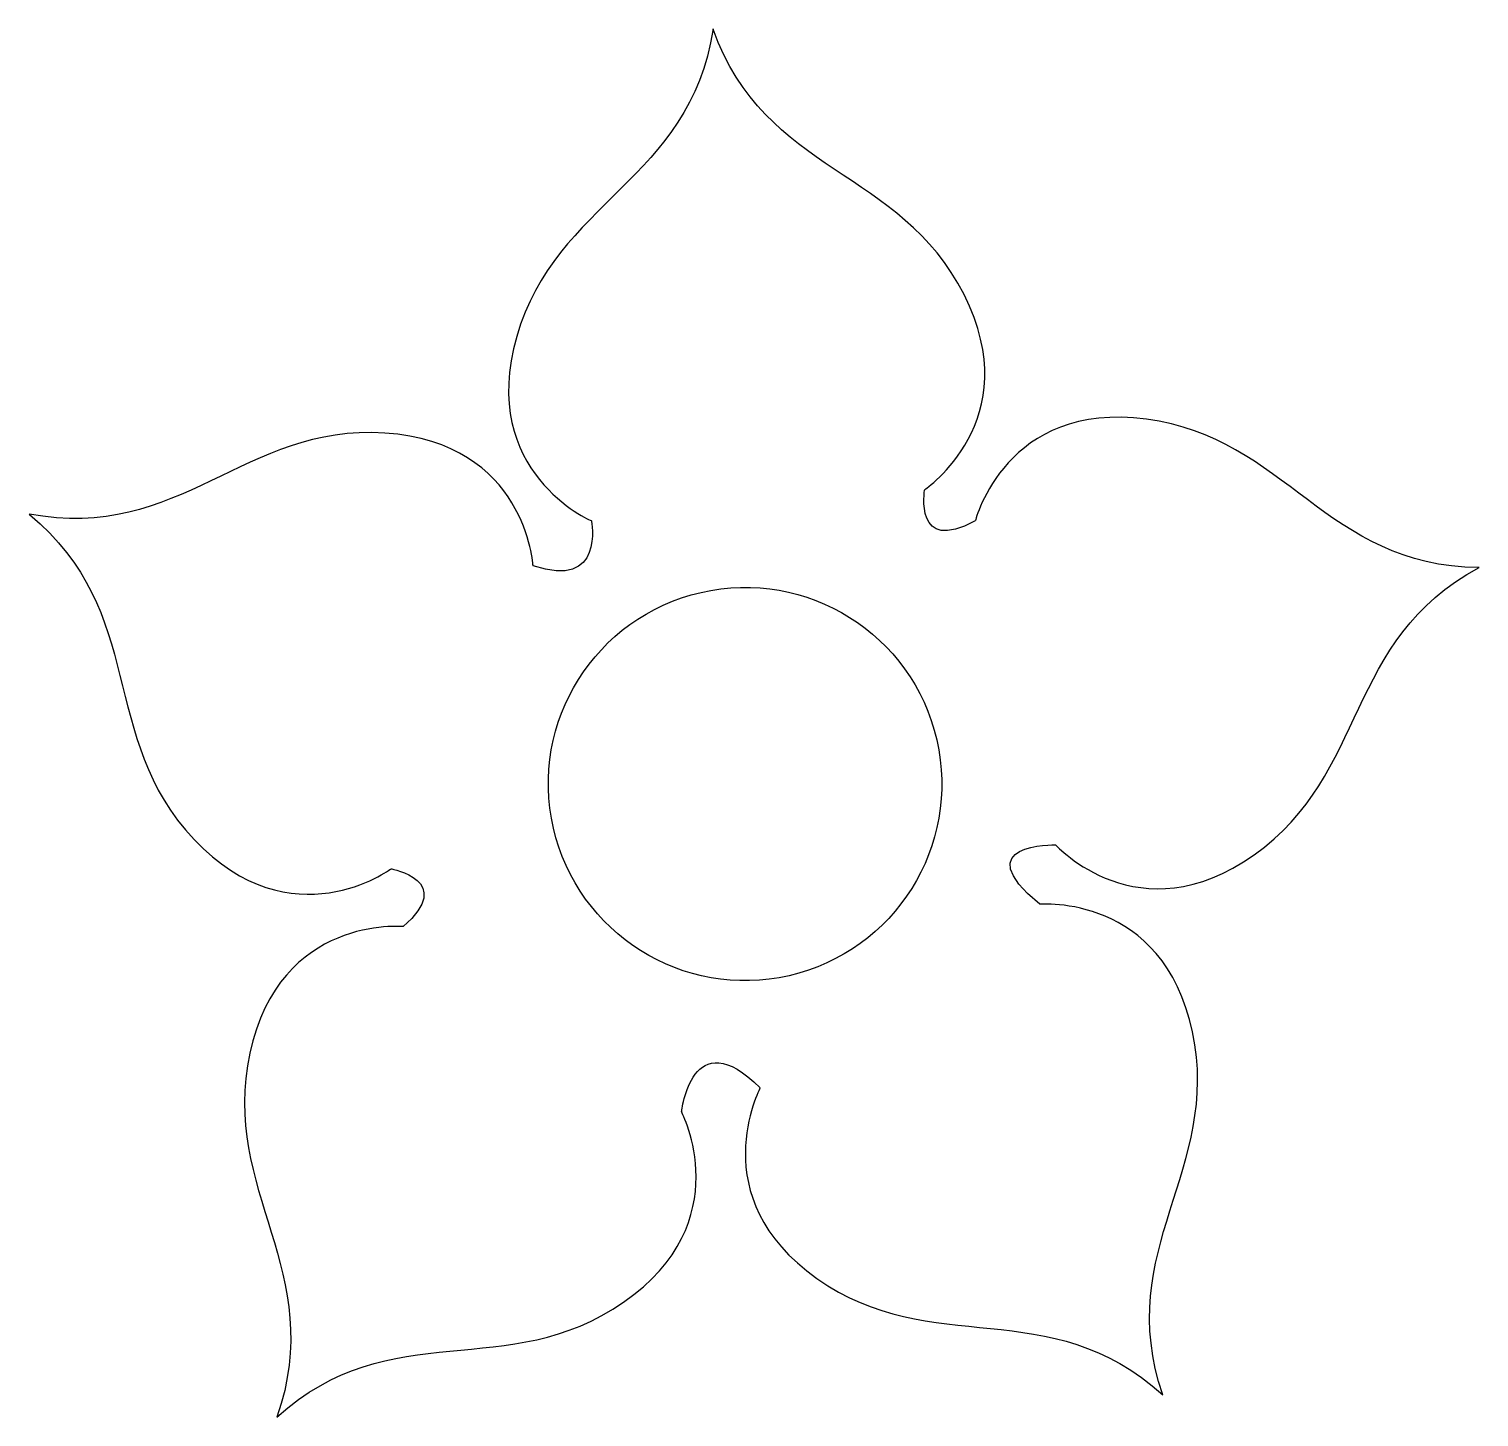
# Model space of a CAD drawing. Header units: centimetres. Extents: x -9 to 9, y -8.6 to 8.6.
import ezdxf

# ---------------------------------------------------------------- set-up
doc = ezdxf.new("R2010")
doc.units = ezdxf.units.CM
doc.header["$MEASUREMENT"] = 0
doc.layers.add('Camada 1', color=7, linetype='Continuous')

msp = doc.modelspace()

# ---------------------------------------------------------------- linework, layer by layer
at = {"layer": 'Camada 1'}
for points, knots in [([(6.22612, -1.64125), (4.79115, -2.66087), (3.75428, -1.51806), (3.75428, -1.51806), (3.75428, -1.51806), (3.75428, -1.51806), (2.62578, -1.49089), (3.55664, -2.25704), (3.55664, -2.25704), (3.55664, -2.25704), (5.09474, -2.1253), (5.45849, -3.84671), (5.45849, -3.84671), (5.82224, -5.56526), (4.46892, -6.55626), (5.089, -8.36643), (5.089, -8.36643), (3.66835, -7.08042), (2.21904, -7.9282), (0.78404, -6.91717), (0.78404, -6.91717), (-0.6509, -5.90466), (0.0766, -4.54415), (0.0766, -4.54415), (0.0766, -4.54415), (-0.77549, -3.6906), (-0.90154, -4.84347), (-0.90154, -4.84347), (-0.90154, -4.84347), (-0.90154, -4.84347), (-0.17833, -6.2097), (-1.62332, -7.21078), (-1.62332, -7.21078), (-3.06546, -8.21897), (-4.50902, -7.35397), (-5.93828, -8.64144), (-5.93828, -8.64144), (-5.30529, -6.82698), (-6.64861, -5.83019), (-6.27626, -4.11169), (-6.27626, -4.11169), (-5.90248, -2.39023), (-4.36724, -2.53493), (-4.36724, -2.53493), (-4.36724, -2.53493), (-3.70417, -1.96065), (-4.51763, -1.816), (-4.51763, -1.816), (-4.51763, -1.816), (-4.51763, -1.816), (-5.75784, -2.73109), (-6.96942, -1.4508), (-6.96942, -1.4508), (-8.17668, -0.17615), (-7.53938, 1.37624), (-9.02018, 2.59642), (-9.02018, 2.59642), (-9.02018, 2.59642), (-9.02449, 2.60214), (-9.02449, 2.60214), (-9.02449, 2.60214), (-7.13838, 2.24125), (-6.35072, 3.72778), (-4.59494, 3.61033), (-4.59494, 3.61033), (-2.83774, 3.49434), (-2.75037, 1.95769), (-2.75037, 1.95769), (-2.75037, 1.95769), (-1.85386, 1.65122), (-2.02427, 2.51765), (-2.02427, 2.51765), (-2.02427, 2.51765), (-2.02427, 2.51765), (-3.44064, 3.12344), (-2.95372, 4.81333), (-2.95372, 4.81333), (-2.46827, 6.50323), (-0.80555, 6.74382), (-0.50768, 8.64138), (-0.50768, 8.64138), (-0.50768, 8.64138), (-0.50768, 8.63852), (-0.50768, 8.63852), (-0.50768, 8.63852), (0.13962, 6.82687), (1.82094, 6.90281), (2.61435, 5.33462), (2.61435, 5.33462), (3.40773, 3.76789), (2.12455, 2.90574), (2.12455, 2.90574), (2.12455, 2.90574), (2.12455, 2.90574), (1.98419, 2.08942), (2.75466, 2.51908), (2.75466, 2.51908), (2.75466, 2.51908), (3.13849, 4.0185), (4.88421, 3.7822), (4.88421, 3.7822), (6.62281, 3.55879), (7.11116, 1.95337), (9.02446, 1.93477), (9.02446, 1.93477), (7.33602, 1.02538), (7.65823, -0.62586), (6.22612, -1.64125)], [0, 0, 0, 0, 0.03571429, 0.03571429, 0.03571429, 0.03571429, 0.07142857, 0.07142857, 0.07142857, 0.07142857, 0.10714286, 0.10714286, 0.10714286, 0.10714286, 0.14285714, 0.14285714, 0.14285714, 0.14285714, 0.17857143, 0.17857143, 0.17857143, 0.17857143, 0.21428571, 0.21428571, 0.21428571, 0.21428571, 0.25, 0.25, 0.25, 0.25, 0.28571429, 0.28571429, 0.28571429, 0.28571429, 0.32142857, 0.32142857, 0.32142857, 0.32142857, 0.35714286, 0.35714286, 0.35714286, 0.35714286, 0.39285714, 0.39285714, 0.39285714, 0.39285714, 0.42857143, 0.42857143, 0.42857143, 0.42857143, 0.46428571, 0.46428571, 0.46428571, 0.46428571, 0.5, 0.5, 0.5, 0.5, 0.53571429, 0.53571429, 0.53571429, 0.53571429, 0.57142857, 0.57142857, 0.57142857, 0.57142857, 0.60714286, 0.60714286, 0.60714286, 0.60714286, 0.64285714, 0.64285714, 0.64285714, 0.64285714, 0.67857143, 0.67857143, 0.67857143, 0.67857143, 0.71428571, 0.71428571, 0.71428571, 0.71428571, 0.75, 0.75, 0.75, 0.75, 0.78571429, 0.78571429, 0.78571429, 0.78571429, 0.82142857, 0.82142857, 0.82142857, 0.82142857, 0.85714286, 0.85714286, 0.85714286, 0.85714286, 0.89285714, 0.89285714, 0.89285714, 0.89285714, 0.92857143, 0.92857143, 0.92857143, 0.92857143, 1, 1, 1, 1]), ([(-0.6595, 1.62545), (-1.97705, 1.3247), (-2.80051, 0.01144), (-2.4969, -1.30751), (-2.4969, -1.30751), (-2.19472, -2.6222), (-0.88146, -3.44852), (0.43751, -3.14636), (0.43751, -3.14636), (1.75506, -2.84275), (2.57706, -1.53235), (2.27491, -0.21054), (2.27491, -0.21054), (1.97273, 1.10415), (0.66093, 1.93192), (-0.6595, 1.62545)], [0, 0, 0, 0, 0.2, 0.2, 0.2, 0.2, 0.4, 0.4, 0.4, 0.4, 0.6, 0.6, 0.6, 0.6, 1, 1, 1, 1])]:
    msp.add_open_spline(points, degree=3, knots=knots, dxfattribs=at)

doc.saveas('drawing.dxf')
